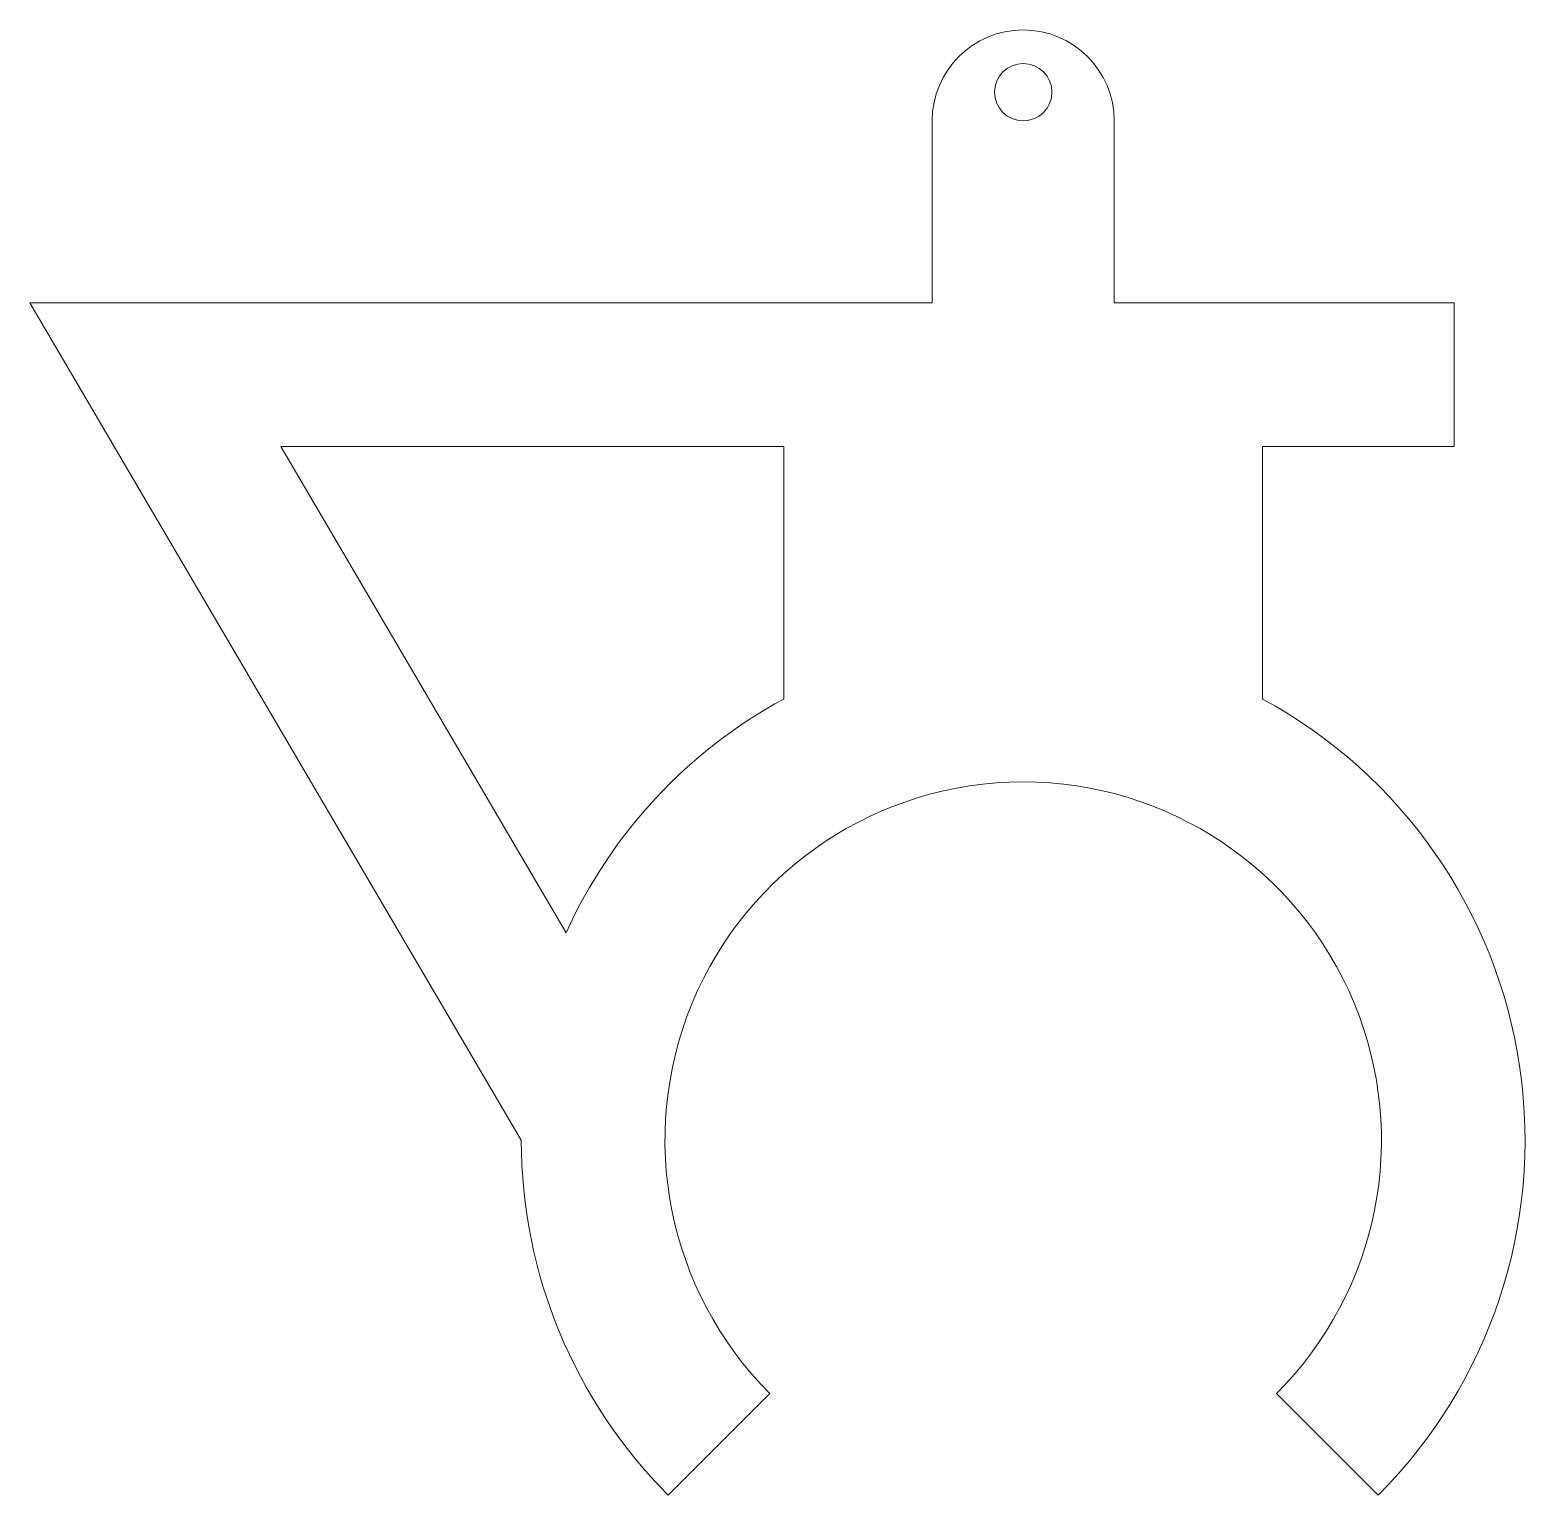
# Model space of a CAD drawing. Header units: millimetres. Extents: x -10.4 to 5.2, y -3.7 to 11.6.
import ezdxf

# ---------------------------------------------------------------- set-up
doc = ezdxf.new("R2010")
doc.units = ezdxf.units.MM

msp = doc.modelspace()

# ---------------------------------------------------------------- linework, layer by layer
at = {"color": 7, "linetype": 'Continuous', "lineweight": 15}
for p, q in [((-0.95, 10.64), (-0.95, 8.74)), ((0.95, 10.64), (0.95, 8.74)), ((-10.37, 8.74), (-0.95, 8.74)), ((-10.37, 8.74), (-5.24, 0)), ((0.95, 8.74), (4.5, 8.74)), ((4.5, 8.74), (4.5, 7.24)), ((-2.5, 7.24), (-7.75, 7.24)), ((-7.75, 7.24), (-4.772, 2.165)), ((-2.5, 7.24), (-2.5, 4.605)), ((2.5, 7.24), (2.5, 4.605)), ((2.5, 7.24), (4.5, 7.24)), ((-2.645, -2.645), (-3.705, -3.705)), ((3.705, -3.705), (2.645, -2.645))]:
    msp.add_line(p, q, dxfattribs=at)
msp.add_circle((0, 10.94), 0.3, dxfattribs=at)
for centre, radius, start, end in [((0, 10.64), 0.95, 0, 180), ((0, 0), 5.24, 118.4961, 155.5919), ((0, 0), 5.24, 315, 61.5039), ((0, 0), 3.74, 315, 225), ((0, 0), 5.24, 180, 225)]:
    msp.add_arc(centre, radius, start, end, dxfattribs=at)

doc.saveas('drawing.dxf')
